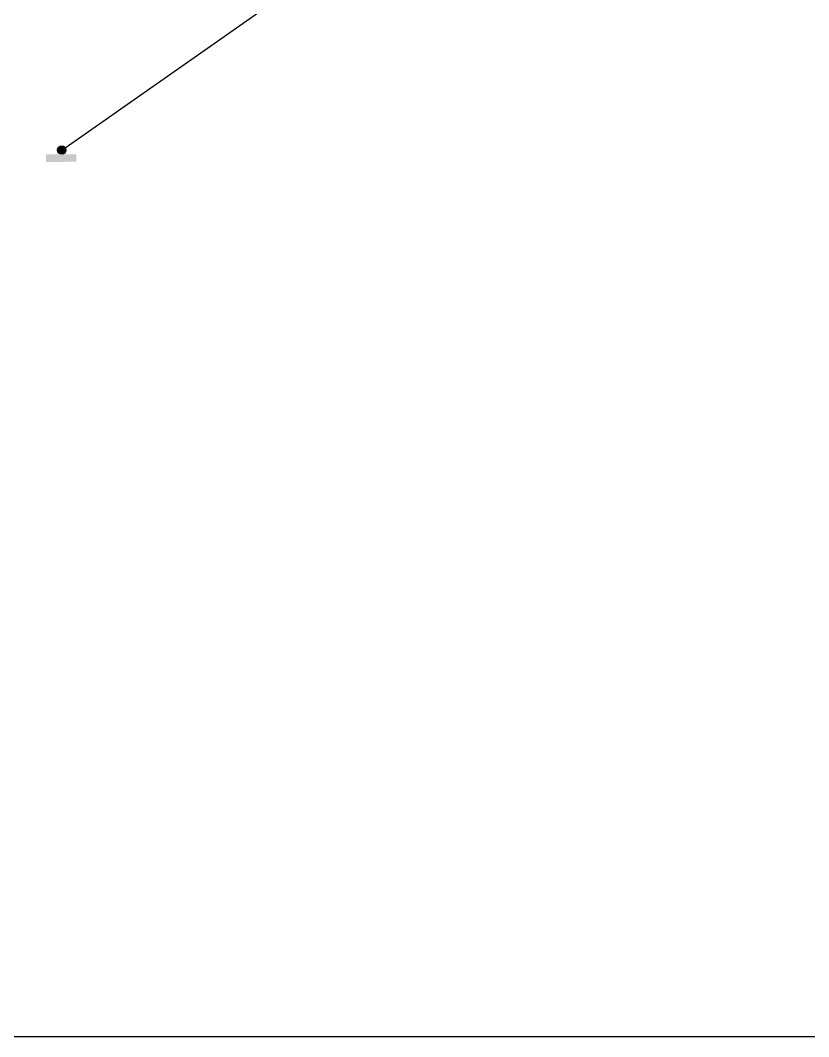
# Model space of a CAD drawing. Header units: millimetres. Extents: x 108070 to 108876, y 12470 to 12955.
# Drawn here: x 108101.5 to 108126.52, y 12720.95 to 12753.21 of the extents above; entities that cross this region are included whole.
import ezdxf

# ---------------------------------------------------------------- set-up
doc = ezdxf.new("R2010")
doc.units = ezdxf.units.MM
doc.header["$LTSCALE"] = 10
doc.layers.get('0').update_dxf_attribs({"linetype": 'CONTINUOUS'})
doc.layers.add('@-交通信号', color=7, linetype='CONTINUOUS')

# ---------------------------------------------------------------- blocks, each defined once
blk = doc.blocks.new('A$C42B20481')
at = {"layer": '@-交通信号', "linetype": 'ByBlock', "lineweight": -3}
for points in [[(0.1324567483885739, 0, 1), (-0.1324567483885739, 0, 1)], [(0.4606980249664048, -0.3733013846704125), (0.4603487807471538, -0.1373016438719787), (-0.4956503291614354, -0.1387163790641353), (-0.4953010849567363, -0.374716119862569)]]:
    blk.add_hatch(color=14, dxfattribs=at).paths.add_polyline_path(points)
at = {"layer": '@-交通信号', "color": 14}
blk.add_circle((0, 0), 0.1324567483885739, dxfattribs=at)

msp = doc.modelspace()

# ---------------------------------------------------------------- linework, layer by layer
msp.add_lwpolyline([(108069.6818079153, 12882.75016687842), (108227.3676930717, 12882.75016687842), (108227.3676930717, 12720.95031839816), (108069.6818079153, 12720.95031839816)], close=True)
at = {"layer": '@-交通信号'}
msp.add_line((108102.8159597401, 12749.09217672814), (108123.7403145702, 12763.75543384255), dxfattribs=at)

# ---------------------------------------------------------------- block references
msp.add_blockref('A$C42B20481', (108102.8159597401, 12749.09217672814), dxfattribs=at)

doc.saveas('drawing.dxf')
